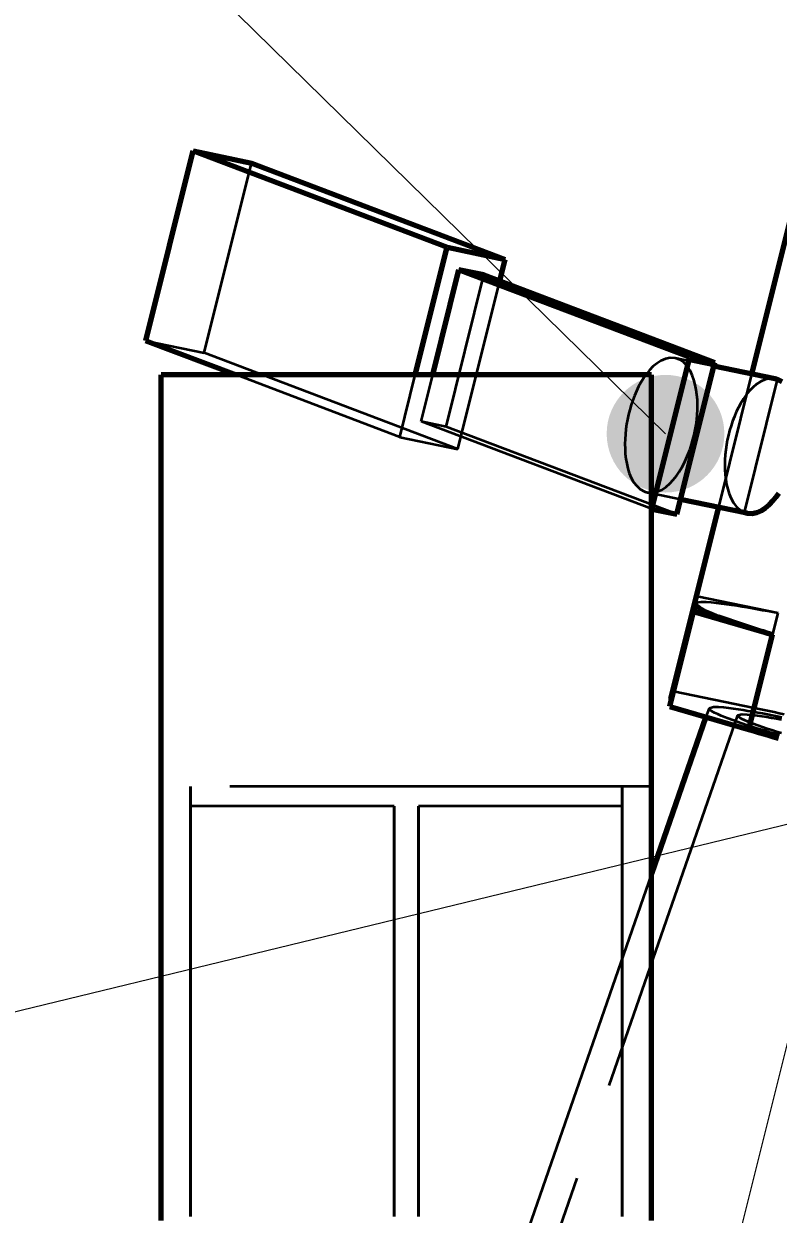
# Model space of a CAD drawing. Header units: millimetres. Extents: x 0 to 2208, y 0 to 420.
# Drawn here: x 66.48 to 74.18, y 165.2 to 177.35 of the extents above; entities that cross this region are included whole.
import ezdxf

# ---------------------------------------------------------------- set-up
doc = ezdxf.new("R2010")
doc.units = ezdxf.units.MM
doc.linetypes.add('IRAM-E-TRAZOS', pattern=[5, 4, -1])
doc.linetypes.add('IRAM-F-TRAZO-PUNTO', pattern=[20, 15, -2, 1, -2])
for name, color, linetype, lineweight in [('01-VISIBLE', 7, 'CONTINUOUS', 70), ('02-OCULTA', 4, 'IRAM-E-TRAZOS', 35), ('03-EJE', 1, 'IRAM-F-TRAZO-PUNTO', 18), ('04-COTA', 3, 'CONTINUOUS', 18), ('08-FINA', 5, 'CONTINUOUS', 18)]:
    doc.layers.add(name, color=color, linetype=linetype, lineweight=lineweight)
doc.styles.add('ISO3098', font='isocpeur.ttf')
doc.dimstyles.new('FLAMA-IRAM', dxfattribs={"dimtxt": 3.5, "dimasz": 3.5, "dimexe": 2, "dimexo": 1.5, "dimgap": 1, "dimtad": 1, "dimdec": 1, "dimtxsty": 'ISO3098', "dimblk": 'IRAM_FLECHA', "dimblk1": 'IRAM_FLECHA', "dimblk2": 'IRAM_FLECHA', "dimcen": 2.5, "dimclrd": 256, "dimclre": 256, "dimclrt": 256, "dimazin": 3, "dimtfac": 1, "dimtmove": 0, "dimatfit": 3, "dimlwd": 18, "dimlwe": 18})

# ---------------------------------------------------------------- blocks, each defined once
blk = doc.blocks.new('IRAM_FLECHA')
blk.add_solid([(0, 0), (-1, 0.125), (-1, -0.125)])

msp = doc.modelspace()

# ---------------------------------------------------------------- hatches: boundary and pattern name
at = {"layer": '08-FINA'}
h = msp.add_hatch(color=7, dxfattribs=at)
h.dxf.hatch_style = 1
edge = h.paths.add_edge_path()
edge.add_arc((73.027, 173.167), 0.6, 0, 360)

# ---------------------------------------------------------------- linework, layer by layer
at = {"layer": '01-VISIBLE'}
for p, q in [((67.728, 174.116), (68.21, 176.052)), ((70.799, 175.069), (68.21, 176.052)), ((68.21, 176.052), (68.804, 175.928)), ((71.393, 174.946), (68.804, 175.928)), ((73.908, 173.776), (74.434, 175.884)), ((70.475, 173.766), (70.799, 175.069)), ((70.799, 175.069), (71.393, 174.946)), ((71.339, 174.725), (71.393, 174.946)), ((70.653, 173.766), (70.921, 174.84)), ((73.275, 173.947), (70.921, 174.84)), ((71.175, 174.787), (70.921, 174.84)), ((73.529, 173.894), (71.175, 174.787)), ((68.649, 173.766), (67.728, 174.116)), ((72.889, 172.398), (73.275, 173.947)), ((73.275, 173.947), (73.529, 173.894)), ((73.143, 172.345), (73.529, 173.894)), ((74.144, 173.727), (73.52, 173.857)), ((72.884, 173.766), (67.884, 173.766)), ((73.859, 172.357), (73.181, 172.497)), ((72.889, 172.398), (72.884, 172.4)), ((72.889, 172.398), (73.143, 172.345)), ((73.082, 170.463), (73.569, 172.417)), ((73.329, 171.417), (73.312, 171.352)), ((73.071, 170.384), (73.312, 171.352)), ((73.312, 171.352), (74.119, 171.117)), ((73.878, 170.149), (74.119, 171.117)), ((73.439, 170.277), (72.884, 168.678)), ((73.071, 170.384), (73.878, 170.149))]:
    msp.add_line(p, q, dxfattribs=at)
for points in [[(67.884, 165.141), (67.884, 165.216), (67.884, 165.291), (67.884, 165.366), (67.884, 165.441), (67.884, 165.516), (67.884, 165.591), (67.884, 165.666), (67.884, 165.741), (67.884, 165.816), (67.884, 165.891), (67.884, 165.966), (67.884, 166.041), (67.884, 166.116), (67.884, 166.191), (67.884, 166.266), (67.884, 166.341), (67.884, 166.416), (67.884, 166.491), (67.884, 166.566), (67.884, 166.641), (67.884, 166.716), (67.884, 166.791), (67.884, 166.866), (67.884, 166.941), (67.884, 167.016), (67.884, 167.091), (67.884, 167.166), (67.884, 167.241), (67.884, 167.316), (67.884, 167.391), (67.884, 167.466), (67.884, 167.541), (67.884, 167.616), (67.884, 167.691), (67.884, 167.766), (67.884, 167.841), (67.884, 167.916), (67.884, 167.991), (67.884, 168.066), (67.884, 168.141), (67.884, 168.216), (67.884, 168.291), (67.884, 168.366), (67.884, 168.441), (67.884, 168.516), (67.884, 168.591), (67.884, 168.666), (67.884, 168.741), (67.884, 168.816), (67.884, 168.891), (67.884, 168.966), (67.884, 169.041), (67.884, 169.116), (67.884, 169.191), (67.884, 169.266), (67.884, 169.341), (67.884, 169.416), (67.884, 169.491), (67.884, 169.566), (67.884, 169.641), (67.884, 169.716), (67.884, 169.791), (67.884, 169.866), (67.884, 169.941), (67.884, 170.016), (67.884, 170.091), (67.884, 170.166), (67.884, 170.241), (67.884, 170.316), (67.884, 170.391), (67.884, 170.466), (67.884, 170.541), (67.884, 170.616), (67.884, 170.691), (67.884, 170.766), (67.884, 170.841), (67.884, 170.916), (67.884, 170.991), (67.884, 171.066), (67.884, 171.141), (67.884, 171.216), (67.884, 171.291), (67.884, 171.366), (67.884, 171.441), (67.884, 171.516), (67.884, 171.591), (67.884, 171.666), (67.884, 171.741), (67.884, 171.816), (67.884, 171.891), (67.884, 171.966), (67.884, 172.041), (67.884, 172.116), (67.884, 172.191), (67.884, 172.266), (67.884, 172.341), (67.884, 172.416), (67.884, 172.491), (67.884, 172.566), (67.884, 172.641), (67.884, 172.716), (67.884, 172.791), (67.884, 172.866), (67.884, 172.941), (67.884, 173.016), (67.884, 173.091), (67.884, 173.166), (67.884, 173.241), (67.884, 173.316), (67.884, 173.391), (67.884, 173.466), (67.884, 173.541), (67.884, 173.616), (67.884, 173.691), (67.884, 173.766)], [(72.884, 165.141), (72.884, 165.216), (72.884, 165.291), (72.884, 165.366), (72.884, 165.441), (72.884, 165.516), (72.884, 165.591), (72.884, 165.666), (72.884, 165.741), (72.884, 165.816), (72.884, 165.891), (72.884, 165.966), (72.884, 166.041), (72.884, 166.116), (72.884, 166.191), (72.884, 166.266), (72.884, 166.341), (72.884, 166.416), (72.884, 166.491), (72.884, 166.566), (72.884, 166.641), (72.884, 166.716), (72.884, 166.791), (72.884, 166.866), (72.884, 166.941), (72.884, 167.016), (72.884, 167.091), (72.884, 167.166), (72.884, 167.241), (72.884, 167.316), (72.884, 167.391), (72.884, 167.466), (72.884, 167.541), (72.884, 167.616), (72.884, 167.691), (72.884, 167.766), (72.884, 167.841), (72.884, 167.916), (72.884, 167.991), (72.884, 168.066), (72.884, 168.141), (72.884, 168.216), (72.884, 168.291), (72.884, 168.366), (72.884, 168.441), (72.884, 168.516), (72.884, 168.591), (72.884, 168.666), (72.884, 168.741), (72.884, 168.816), (72.884, 168.891), (72.884, 168.966), (72.884, 169.041), (72.884, 169.116), (72.884, 169.191), (72.884, 169.266), (72.884, 169.341), (72.884, 169.416), (72.884, 169.491), (72.884, 169.566), (72.884, 169.641), (72.884, 169.716), (72.884, 169.791), (72.884, 169.866), (72.884, 169.941), (72.884, 170.016), (72.884, 170.091), (72.884, 170.166), (72.884, 170.241), (72.884, 170.316), (72.884, 170.391), (72.884, 170.466), (72.884, 170.541), (72.884, 170.616), (72.884, 170.691), (72.884, 170.766), (72.884, 170.841), (72.884, 170.916), (72.884, 170.991), (72.884, 171.066), (72.884, 171.141), (72.884, 171.216), (72.884, 171.291), (72.884, 171.366), (72.884, 171.441), (72.884, 171.516), (72.884, 171.591), (72.884, 171.666), (72.884, 171.741), (72.884, 171.816), (72.884, 171.891), (72.884, 171.966), (72.884, 172.041), (72.884, 172.116), (72.884, 172.191), (72.884, 172.266), (72.884, 172.341), (72.884, 172.416), (72.884, 172.491), (72.884, 172.566), (72.884, 172.641), (72.884, 172.716), (72.884, 172.791), (72.884, 172.866), (72.884, 172.941), (72.884, 173.016), (72.884, 173.091), (72.884, 173.166), (72.884, 173.241), (72.884, 173.316), (72.884, 173.391), (72.884, 173.466), (72.884, 173.541), (72.884, 173.616), (72.884, 173.691), (72.884, 173.766)], [(74.17, 173.72), (74.166, 173.721), (74.162, 173.723), (74.157, 173.724), (74.153, 173.725), (74.148, 173.726), (74.144, 173.727)], [(74.215, 173.696), (74.17, 173.72)], [(73.859, 172.357), (73.909, 172.353), (73.959, 172.364), (74.005, 172.384), (74.047, 172.411), (74.086, 172.444), (74.121, 172.481), (74.152, 172.52), (74.181, 172.561)], [(73.833, 172.364), (73.837, 172.363), (73.841, 172.361), (73.846, 172.36), (73.85, 172.359), (73.855, 172.358), (73.859, 172.357)], [(73.329, 171.417), (73.371, 171.386), (73.418, 171.361), (73.467, 171.34), (73.516, 171.32), (73.565, 171.3), (73.615, 171.282), (73.665, 171.264), (73.715, 171.246), (73.765, 171.229), (73.816, 171.212), (73.866, 171.196), (73.916, 171.18), (73.967, 171.164), (74.018, 171.148), (74.068, 171.132), (74.119, 171.117)], [(73.082, 170.463), (73.082, 170.461), (73.082, 170.458), (73.083, 170.456), (73.084, 170.453), (73.086, 170.451), (73.087, 170.449)], [(73.878, 170.149), (73.928, 170.134), (73.978, 170.119), (74.028, 170.105), (74.078, 170.09), (74.128, 170.076), (74.178, 170.061)]]:
    msp.add_lwpolyline(points, dxfattribs=at)
at = {"layer": '02-OCULTA'}
for p, q in [((68.322, 173.992), (68.804, 175.928)), ((70.789, 173.238), (71.175, 174.787)), ((70.911, 173.01), (71.339, 174.725)), ((67.728, 174.116), (68.322, 173.992)), ((70.911, 173.01), (68.322, 173.992)), ((73.52, 173.857), (73.125, 173.939)), ((70.317, 173.133), (68.649, 173.766)), ((70.317, 173.133), (70.475, 173.766)), ((70.535, 173.291), (70.653, 173.766)), ((73.569, 172.417), (73.908, 173.776)), ((73.833, 172.364), (74.17, 173.72)), ((72.884, 172.4), (70.535, 173.291)), ((70.789, 173.238), (70.535, 173.291)), ((73.143, 172.345), (70.789, 173.238)), ((70.317, 173.133), (70.911, 173.01)), ((73.181, 172.497), (72.841, 172.568)), ((73.109, 170.538), (73.351, 171.506)), ((73.351, 171.506), (73.335, 171.441)), ((74.174, 171.335), (73.351, 171.506)), ((73.087, 170.449), (73.329, 171.417)), ((73.093, 170.473), (73.335, 171.441)), ((73.932, 170.367), (74.174, 171.335)), ((73.109, 170.538), (73.093, 170.473)), ((73.932, 170.367), (73.109, 170.538)), ((73.087, 170.449), (73.071, 170.384)), ((73.762, 170.294), (67.188, 151.37)), ((73.471, 170.367), (73.439, 170.277)), ((72.884, 169.566), (67.884, 169.566)), ((72.584, 169.566), (68.184, 169.566)), ((70.259, 169.366), (68.184, 169.366)), ((72.584, 169.366), (70.509, 169.366)), ((72.884, 168.678), (67.884, 154.284))]:
    msp.add_line(p, q, dxfattribs=at)
for points in [[(73.125, 173.939), (73.075, 173.942), (73.026, 173.932), (72.98, 173.912), (72.937, 173.884), (72.899, 173.851), (72.864, 173.815), (72.832, 173.776), (72.803, 173.734), (72.777, 173.691), (72.753, 173.647), (72.731, 173.601), (72.711, 173.555), (72.693, 173.508), (72.677, 173.46), (72.662, 173.412), (72.65, 173.363), (72.639, 173.313), (72.63, 173.264), (72.623, 173.214), (72.618, 173.163), (72.614, 173.113), (72.613, 173.062), (72.614, 173.012), (72.617, 172.962), (72.622, 172.911), (72.631, 172.862), (72.643, 172.812), (72.658, 172.764), (72.677, 172.718), (72.702, 172.674), (72.733, 172.634), (72.77, 172.6), (72.814, 172.576)], [(72.841, 172.568), (72.892, 172.565), (72.942, 172.576), (72.989, 172.596), (73.032, 172.625), (73.07, 172.659), (73.106, 172.696), (73.138, 172.736), (73.167, 172.778), (73.193, 172.822), (73.217, 172.867), (73.239, 172.914), (73.259, 172.961), (73.277, 173.009), (73.293, 173.058), (73.307, 173.107), (73.32, 173.157), (73.33, 173.208), (73.339, 173.258), (73.345, 173.309), (73.35, 173.36), (73.353, 173.412), (73.353, 173.463), (73.352, 173.514), (73.348, 173.565), (73.341, 173.616), (73.331, 173.667), (73.317, 173.716), (73.3, 173.764), (73.278, 173.811), (73.25, 173.854), (73.215, 173.892), (73.174, 173.921), (73.125, 173.939)], [(67.884, 173.766), (67.884, 173.691), (67.884, 173.616), (67.884, 173.541), (67.884, 173.466), (67.884, 173.391), (67.884, 173.316), (67.884, 173.241), (67.884, 173.166), (67.884, 173.091), (67.884, 173.016), (67.884, 172.941), (67.884, 172.866), (67.884, 172.791), (67.884, 172.716), (67.884, 172.641), (67.884, 172.566), (67.884, 172.491), (67.884, 172.416), (67.884, 172.341), (67.884, 172.266), (67.884, 172.191), (67.884, 172.116), (67.884, 172.041), (67.884, 171.966), (67.884, 171.891), (67.884, 171.816), (67.884, 171.741), (67.884, 171.666), (67.884, 171.591), (67.884, 171.516), (67.884, 171.441), (67.884, 171.366), (67.884, 171.291), (67.884, 171.216), (67.884, 171.141), (67.884, 171.066), (67.884, 170.991), (67.884, 170.916), (67.884, 170.841), (67.884, 170.766), (67.884, 170.691), (67.884, 170.616), (67.884, 170.541), (67.884, 170.466), (67.884, 170.391), (67.884, 170.316), (67.884, 170.241), (67.884, 170.166), (67.884, 170.091), (67.884, 170.016), (67.884, 169.941), (67.884, 169.866), (67.884, 169.791), (67.884, 169.716), (67.884, 169.641), (67.884, 169.566), (67.884, 169.491), (67.884, 169.416), (67.884, 169.341), (67.884, 169.266), (67.884, 169.191), (67.884, 169.116), (67.884, 169.041), (67.884, 168.966), (67.884, 168.891), (67.884, 168.816), (67.884, 168.741), (67.884, 168.666), (67.884, 168.591), (67.884, 168.516), (67.884, 168.441), (67.884, 168.366), (67.884, 168.291), (67.884, 168.216), (67.884, 168.141), (67.884, 168.066), (67.884, 167.991), (67.884, 167.916), (67.884, 167.841), (67.884, 167.766), (67.884, 167.691), (67.884, 167.616), (67.884, 167.541), (67.884, 167.466), (67.884, 167.391), (67.884, 167.316), (67.884, 167.241), (67.884, 167.166), (67.884, 167.091), (67.884, 167.016), (67.884, 166.941), (67.884, 166.866), (67.884, 166.791), (67.884, 166.716), (67.884, 166.641), (67.884, 166.566), (67.884, 166.491), (67.884, 166.416), (67.884, 166.341), (67.884, 166.266), (67.884, 166.191), (67.884, 166.116), (67.884, 166.041), (67.884, 165.966), (67.884, 165.891), (67.884, 165.816), (67.884, 165.741), (67.884, 165.666), (67.884, 165.591), (67.884, 165.516), (67.884, 165.441), (67.884, 165.366), (67.884, 165.291), (67.884, 165.216), (67.884, 165.141)], [(72.884, 173.766), (72.884, 173.691), (72.884, 173.616), (72.884, 173.541), (72.884, 173.466), (72.884, 173.391), (72.884, 173.316), (72.884, 173.241), (72.884, 173.166), (72.884, 173.091), (72.884, 173.016), (72.884, 172.941), (72.884, 172.866), (72.884, 172.791), (72.884, 172.716), (72.884, 172.641), (72.884, 172.566), (72.884, 172.491), (72.884, 172.416), (72.884, 172.341), (72.884, 172.266), (72.884, 172.191), (72.884, 172.116), (72.884, 172.041), (72.884, 171.966), (72.884, 171.891), (72.884, 171.816), (72.884, 171.741), (72.884, 171.666), (72.884, 171.591), (72.884, 171.516), (72.884, 171.441), (72.884, 171.366), (72.884, 171.291), (72.884, 171.216), (72.884, 171.141), (72.884, 171.066), (72.884, 170.991), (72.884, 170.916), (72.884, 170.841), (72.884, 170.766), (72.884, 170.691), (72.884, 170.616), (72.884, 170.541), (72.884, 170.466), (72.884, 170.391), (72.884, 170.316), (72.884, 170.241), (72.884, 170.166), (72.884, 170.091), (72.884, 170.016), (72.884, 169.941), (72.884, 169.866), (72.884, 169.791), (72.884, 169.716), (72.884, 169.641), (72.884, 169.566), (72.884, 169.491), (72.884, 169.416), (72.884, 169.341), (72.884, 169.266), (72.884, 169.191), (72.884, 169.116), (72.884, 169.041), (72.884, 168.966), (72.884, 168.891), (72.884, 168.816), (72.884, 168.741), (72.884, 168.666), (72.884, 168.591), (72.884, 168.516), (72.884, 168.441), (72.884, 168.366), (72.884, 168.291), (72.884, 168.216), (72.884, 168.141), (72.884, 168.066), (72.884, 167.991), (72.884, 167.916), (72.884, 167.841), (72.884, 167.766), (72.884, 167.691), (72.884, 167.616), (72.884, 167.541), (72.884, 167.466), (72.884, 167.391), (72.884, 167.316), (72.884, 167.241), (72.884, 167.166), (72.884, 167.091), (72.884, 167.016), (72.884, 166.941), (72.884, 166.866), (72.884, 166.791), (72.884, 166.716), (72.884, 166.641), (72.884, 166.566), (72.884, 166.491), (72.884, 166.416), (72.884, 166.341), (72.884, 166.266), (72.884, 166.191), (72.884, 166.116), (72.884, 166.041), (72.884, 165.966), (72.884, 165.891), (72.884, 165.816), (72.884, 165.741), (72.884, 165.666), (72.884, 165.591), (72.884, 165.516), (72.884, 165.441), (72.884, 165.366), (72.884, 165.291), (72.884, 165.216), (72.884, 165.141)], [(74.144, 173.727), (74.094, 173.73), (74.044, 173.72), (73.998, 173.7), (73.956, 173.673), (73.917, 173.64), (73.882, 173.603), (73.851, 173.564), (73.822, 173.523), (73.795, 173.48), (73.771, 173.435), (73.749, 173.39), (73.729, 173.344), (73.711, 173.296), (73.695, 173.249), (73.681, 173.2), (73.668, 173.151), (73.657, 173.102), (73.648, 173.052), (73.641, 173.002), (73.636, 172.952), (73.633, 172.902), (73.631, 172.851), (73.632, 172.801), (73.635, 172.75), (73.641, 172.7), (73.649, 172.65), (73.661, 172.601), (73.676, 172.553), (73.696, 172.506), (73.72, 172.462), (73.751, 172.422), (73.788, 172.388), (73.833, 172.364)], [(72.814, 172.576), (72.819, 172.574), (72.823, 172.573), (72.827, 172.571), (72.832, 172.57), (72.836, 172.569), (72.841, 172.568)], [(74.174, 171.335), (74.122, 171.345), (74.069, 171.355), (74.017, 171.365), (73.965, 171.375), (73.913, 171.384), (73.861, 171.393), (73.808, 171.402), (73.756, 171.41), (73.703, 171.419), (73.651, 171.426), (73.598, 171.433), (73.546, 171.439), (73.493, 171.445), (73.44, 171.448), (73.387, 171.449), (73.335, 171.441)], [(73.093, 170.473), (73.091, 170.472), (73.089, 170.471), (73.087, 170.469), (73.085, 170.467), (73.083, 170.465), (73.082, 170.463)], [(73.471, 170.367), (73.517, 170.38), (73.568, 170.38), (73.618, 170.376), (73.668, 170.371), (73.718, 170.364), (73.768, 170.357), (73.818, 170.35), (73.867, 170.341), (73.917, 170.333), (73.967, 170.324), (74.016, 170.315), (74.066, 170.306), (74.115, 170.296), (74.165, 170.286), (74.214, 170.276)], [(73.665, 170.261), (73.63, 170.275), (73.595, 170.289), (73.56, 170.304), (73.526, 170.32), (73.493, 170.339), (73.471, 170.367)], [(73.762, 170.294), (73.809, 170.305), (73.859, 170.303), (73.91, 170.299), (73.96, 170.293), (74.009, 170.285), (74.059, 170.278), (74.109, 170.269), (74.159, 170.261), (74.208, 170.252)], [(73.92, 170.208), (73.891, 170.219), (73.863, 170.231), (73.834, 170.243), (73.807, 170.256), (73.78, 170.272), (73.762, 170.294)], [(74.238, 170.303), (74.187, 170.314), (74.136, 170.325), (74.085, 170.336), (74.034, 170.346), (73.983, 170.357), (73.932, 170.367)], [(74.188, 170.091), (74.14, 170.105), (74.092, 170.119), (74.045, 170.134), (73.997, 170.149), (73.949, 170.164), (73.901, 170.179), (73.854, 170.195), (73.806, 170.211), (73.759, 170.227), (73.712, 170.244), (73.665, 170.261)], [(74.209, 170.111), (74.16, 170.126), (74.112, 170.142), (74.063, 170.157), (74.015, 170.174), (73.967, 170.191), (73.92, 170.208)], [(67.884, 165.192), (67.884, 165.246), (67.884, 165.3), (67.884, 165.354), (67.884, 165.408), (67.884, 165.462), (67.884, 165.516), (67.884, 165.57), (67.884, 165.624), (67.884, 165.678), (67.884, 165.732), (67.884, 165.786), (67.884, 165.84), (67.884, 165.894), (67.884, 165.948), (67.884, 166.002), (67.884, 166.056), (67.884, 166.11), (67.884, 166.164), (67.884, 166.218), (67.884, 166.272), (67.884, 166.326), (67.884, 166.38), (67.884, 166.434), (67.884, 166.488), (67.884, 166.542), (67.884, 166.596), (67.884, 166.65), (67.884, 166.704), (67.884, 166.758), (67.884, 166.812), (67.884, 166.866), (67.884, 166.92), (67.884, 166.974), (67.884, 167.028), (67.884, 167.082), (67.884, 167.136), (67.884, 167.19), (67.884, 167.244), (67.884, 167.298), (67.884, 167.352), (67.884, 167.406), (67.884, 167.46), (67.884, 167.514), (67.884, 167.568), (67.884, 167.622), (67.884, 167.676), (67.884, 167.73), (67.884, 167.784), (67.884, 167.838), (67.884, 167.892), (67.884, 167.946), (67.884, 168), (67.884, 168.054), (67.884, 168.108), (67.884, 168.162), (67.884, 168.216), (67.884, 168.27), (67.884, 168.324), (67.884, 168.378), (67.884, 168.432), (67.884, 168.486), (67.884, 168.54), (67.884, 168.594), (67.884, 168.648), (67.884, 168.702), (67.884, 168.756), (67.884, 168.81), (67.884, 168.864), (67.884, 168.918), (67.884, 168.972), (67.884, 169.026), (67.884, 169.08), (67.884, 169.134), (67.884, 169.188), (67.884, 169.242), (67.884, 169.296), (67.884, 169.35), (67.884, 169.404), (67.884, 169.458), (67.884, 169.512), (67.884, 169.566)], [(67.884, 169.566), (67.884, 169.512), (67.884, 169.458), (67.884, 169.404), (67.884, 169.35), (67.884, 169.296), (67.884, 169.242), (67.884, 169.188), (67.884, 169.134), (67.884, 169.08), (67.884, 169.026), (67.884, 168.972), (67.884, 168.918), (67.884, 168.864), (67.884, 168.81), (67.884, 168.756), (67.884, 168.702), (67.884, 168.648), (67.884, 168.594), (67.884, 168.54), (67.884, 168.486), (67.884, 168.432), (67.884, 168.378), (67.884, 168.324), (67.884, 168.27), (67.884, 168.216), (67.884, 168.162), (67.884, 168.108), (67.884, 168.054), (67.884, 168), (67.884, 167.946), (67.884, 167.892), (67.884, 167.838), (67.884, 167.784), (67.884, 167.73), (67.884, 167.676), (67.884, 167.622), (67.884, 167.568), (67.884, 167.514), (67.884, 167.46), (67.884, 167.406), (67.884, 167.352), (67.884, 167.298), (67.884, 167.244), (67.884, 167.19), (67.884, 167.136), (67.884, 167.082), (67.884, 167.028), (67.884, 166.974), (67.884, 166.92), (67.884, 166.866), (67.884, 166.812), (67.884, 166.758), (67.884, 166.704), (67.884, 166.65), (67.884, 166.596), (67.884, 166.542), (67.884, 166.488), (67.884, 166.434), (67.884, 166.38), (67.884, 166.326), (67.884, 166.272), (67.884, 166.218), (67.884, 166.164), (67.884, 166.11), (67.884, 166.056), (67.884, 166.002), (67.884, 165.948), (67.884, 165.894), (67.884, 165.84), (67.884, 165.786), (67.884, 165.732), (67.884, 165.678), (67.884, 165.624), (67.884, 165.57), (67.884, 165.516), (67.884, 165.462), (67.884, 165.408), (67.884, 165.354), (67.884, 165.3), (67.884, 165.246), (67.884, 165.192)], [(68.184, 165.192), (68.184, 165.246), (68.184, 165.3), (68.184, 165.354), (68.184, 165.408), (68.184, 165.462), (68.184, 165.516), (68.184, 165.57), (68.184, 165.624), (68.184, 165.678), (68.184, 165.732), (68.184, 165.786), (68.184, 165.84), (68.184, 165.894), (68.184, 165.948), (68.184, 166.002), (68.184, 166.056), (68.184, 166.11), (68.184, 166.164), (68.184, 166.218), (68.184, 166.272), (68.184, 166.326), (68.184, 166.38), (68.184, 166.434), (68.184, 166.488), (68.184, 166.542), (68.184, 166.596), (68.184, 166.65), (68.184, 166.704), (68.184, 166.758), (68.184, 166.812), (68.184, 166.866), (68.184, 166.92), (68.184, 166.974), (68.184, 167.028), (68.184, 167.082), (68.184, 167.136), (68.184, 167.19), (68.184, 167.244), (68.184, 167.298), (68.184, 167.352), (68.184, 167.406), (68.184, 167.46), (68.184, 167.514), (68.184, 167.568), (68.184, 167.622), (68.184, 167.676), (68.184, 167.73), (68.184, 167.784), (68.184, 167.838), (68.184, 167.892), (68.184, 167.946), (68.184, 168), (68.184, 168.054), (68.184, 168.108), (68.184, 168.162), (68.184, 168.216), (68.184, 168.27), (68.184, 168.324), (68.184, 168.378), (68.184, 168.432), (68.184, 168.486), (68.184, 168.54), (68.184, 168.594), (68.184, 168.648), (68.184, 168.702), (68.184, 168.756), (68.184, 168.81), (68.184, 168.864), (68.184, 168.918), (68.184, 168.972), (68.184, 169.026), (68.184, 169.08), (68.184, 169.134), (68.184, 169.188), (68.184, 169.242), (68.184, 169.296), (68.184, 169.35), (68.184, 169.404), (68.184, 169.458), (68.184, 169.512), (68.184, 169.566)], [(68.184, 169.566), (68.184, 169.512), (68.184, 169.458), (68.184, 169.404), (68.184, 169.35), (68.184, 169.296), (68.184, 169.242), (68.184, 169.188), (68.184, 169.134), (68.184, 169.08), (68.184, 169.026), (68.184, 168.972), (68.184, 168.918), (68.184, 168.864), (68.184, 168.81), (68.184, 168.756), (68.184, 168.702), (68.184, 168.648), (68.184, 168.594), (68.184, 168.54), (68.184, 168.486), (68.184, 168.432), (68.184, 168.378), (68.184, 168.324), (68.184, 168.27), (68.184, 168.216), (68.184, 168.162), (68.184, 168.108), (68.184, 168.054), (68.184, 168), (68.184, 167.946), (68.184, 167.892), (68.184, 167.838), (68.184, 167.784), (68.184, 167.73), (68.184, 167.676), (68.184, 167.622), (68.184, 167.568), (68.184, 167.514), (68.184, 167.46), (68.184, 167.406), (68.184, 167.352), (68.184, 167.298), (68.184, 167.244), (68.184, 167.19), (68.184, 167.136), (68.184, 167.082), (68.184, 167.028), (68.184, 166.974), (68.184, 166.92), (68.184, 166.866), (68.184, 166.812), (68.184, 166.758), (68.184, 166.704), (68.184, 166.65), (68.184, 166.596), (68.184, 166.542), (68.184, 166.488), (68.184, 166.434), (68.184, 166.38), (68.184, 166.326), (68.184, 166.272), (68.184, 166.218), (68.184, 166.164), (68.184, 166.11), (68.184, 166.056), (68.184, 166.002), (68.184, 165.948), (68.184, 165.894), (68.184, 165.84), (68.184, 165.786), (68.184, 165.732), (68.184, 165.678), (68.184, 165.624), (68.184, 165.57), (68.184, 165.516), (68.184, 165.462), (68.184, 165.408), (68.184, 165.354), (68.184, 165.3), (68.184, 165.246), (68.184, 165.192)], [(72.584, 165.192), (72.584, 165.246), (72.584, 165.3), (72.584, 165.354), (72.584, 165.408), (72.584, 165.462), (72.584, 165.516), (72.584, 165.57), (72.584, 165.624), (72.584, 165.678), (72.584, 165.732), (72.584, 165.786), (72.584, 165.84), (72.584, 165.894), (72.584, 165.948), (72.584, 166.002), (72.584, 166.056), (72.584, 166.11), (72.584, 166.164), (72.584, 166.218), (72.584, 166.272), (72.584, 166.326), (72.584, 166.38), (72.584, 166.434), (72.584, 166.488), (72.584, 166.542), (72.584, 166.596), (72.584, 166.65), (72.584, 166.704), (72.584, 166.758), (72.584, 166.812), (72.584, 166.866), (72.584, 166.92), (72.584, 166.974), (72.584, 167.028), (72.584, 167.082), (72.584, 167.136), (72.584, 167.19), (72.584, 167.244), (72.584, 167.298), (72.584, 167.352), (72.584, 167.406), (72.584, 167.46), (72.584, 167.514), (72.584, 167.568), (72.584, 167.622), (72.584, 167.676), (72.584, 167.73), (72.584, 167.784), (72.584, 167.838), (72.584, 167.892), (72.584, 167.946), (72.584, 168), (72.584, 168.054), (72.584, 168.108), (72.584, 168.162), (72.584, 168.216), (72.584, 168.27), (72.584, 168.324), (72.584, 168.378), (72.584, 168.432), (72.584, 168.486), (72.584, 168.54), (72.584, 168.594), (72.584, 168.648), (72.584, 168.702), (72.584, 168.756), (72.584, 168.81), (72.584, 168.864), (72.584, 168.918), (72.584, 168.972), (72.584, 169.026), (72.584, 169.08), (72.584, 169.134), (72.584, 169.188), (72.584, 169.242), (72.584, 169.296), (72.584, 169.35), (72.584, 169.404), (72.584, 169.458), (72.584, 169.512), (72.584, 169.566)], [(72.584, 169.566), (72.584, 169.512), (72.584, 169.458), (72.584, 169.404), (72.584, 169.35), (72.584, 169.296), (72.584, 169.242), (72.584, 169.188), (72.584, 169.134), (72.584, 169.08), (72.584, 169.026), (72.584, 168.972), (72.584, 168.918), (72.584, 168.864), (72.584, 168.81), (72.584, 168.756), (72.584, 168.702), (72.584, 168.648), (72.584, 168.594), (72.584, 168.54), (72.584, 168.486), (72.584, 168.432), (72.584, 168.378), (72.584, 168.324), (72.584, 168.27), (72.584, 168.216), (72.584, 168.162), (72.584, 168.108), (72.584, 168.054), (72.584, 168), (72.584, 167.946), (72.584, 167.892), (72.584, 167.838), (72.584, 167.784), (72.584, 167.73), (72.584, 167.676), (72.584, 167.622), (72.584, 167.568), (72.584, 167.514), (72.584, 167.46), (72.584, 167.406), (72.584, 167.352), (72.584, 167.298), (72.584, 167.244), (72.584, 167.19), (72.584, 167.136), (72.584, 167.082), (72.584, 167.028), (72.584, 166.974), (72.584, 166.92), (72.584, 166.866), (72.584, 166.812), (72.584, 166.758), (72.584, 166.704), (72.584, 166.65), (72.584, 166.596), (72.584, 166.542), (72.584, 166.488), (72.584, 166.434), (72.584, 166.38), (72.584, 166.326), (72.584, 166.272), (72.584, 166.218), (72.584, 166.164), (72.584, 166.11), (72.584, 166.056), (72.584, 166.002), (72.584, 165.948), (72.584, 165.894), (72.584, 165.84), (72.584, 165.786), (72.584, 165.732), (72.584, 165.678), (72.584, 165.624), (72.584, 165.57), (72.584, 165.516), (72.584, 165.462), (72.584, 165.408), (72.584, 165.354), (72.584, 165.3), (72.584, 165.246), (72.584, 165.192)], [(72.884, 165.192), (72.884, 165.246), (72.884, 165.3), (72.884, 165.354), (72.884, 165.408), (72.884, 165.462), (72.884, 165.516), (72.884, 165.57), (72.884, 165.624), (72.884, 165.678), (72.884, 165.732), (72.884, 165.786), (72.884, 165.84), (72.884, 165.894), (72.884, 165.948), (72.884, 166.002), (72.884, 166.056), (72.884, 166.11), (72.884, 166.164), (72.884, 166.218), (72.884, 166.272), (72.884, 166.326), (72.884, 166.38), (72.884, 166.434), (72.884, 166.488), (72.884, 166.542), (72.884, 166.596), (72.884, 166.65), (72.884, 166.704), (72.884, 166.758), (72.884, 166.812), (72.884, 166.866), (72.884, 166.92), (72.884, 166.974), (72.884, 167.028), (72.884, 167.082), (72.884, 167.136), (72.884, 167.19), (72.884, 167.244), (72.884, 167.298), (72.884, 167.352), (72.884, 167.406), (72.884, 167.46), (72.884, 167.514), (72.884, 167.568), (72.884, 167.622), (72.884, 167.676), (72.884, 167.73), (72.884, 167.784), (72.884, 167.838), (72.884, 167.892), (72.884, 167.946), (72.884, 168), (72.884, 168.054), (72.884, 168.108), (72.884, 168.162), (72.884, 168.216), (72.884, 168.27), (72.884, 168.324), (72.884, 168.378), (72.884, 168.432), (72.884, 168.486), (72.884, 168.54), (72.884, 168.594), (72.884, 168.648), (72.884, 168.702), (72.884, 168.756), (72.884, 168.81), (72.884, 168.864), (72.884, 168.918), (72.884, 168.972), (72.884, 169.026), (72.884, 169.08), (72.884, 169.134), (72.884, 169.188), (72.884, 169.242), (72.884, 169.296), (72.884, 169.35), (72.884, 169.404), (72.884, 169.458), (72.884, 169.512), (72.884, 169.566)], [(72.884, 169.566), (72.884, 169.512), (72.884, 169.458), (72.884, 169.404), (72.884, 169.35), (72.884, 169.296), (72.884, 169.242), (72.884, 169.188), (72.884, 169.134), (72.884, 169.08), (72.884, 169.026), (72.884, 168.972), (72.884, 168.918), (72.884, 168.864), (72.884, 168.81), (72.884, 168.756), (72.884, 168.702), (72.884, 168.648), (72.884, 168.594), (72.884, 168.54), (72.884, 168.486), (72.884, 168.432), (72.884, 168.378), (72.884, 168.324), (72.884, 168.27), (72.884, 168.216), (72.884, 168.162), (72.884, 168.108), (72.884, 168.054), (72.884, 168), (72.884, 167.946), (72.884, 167.892), (72.884, 167.838), (72.884, 167.784), (72.884, 167.73), (72.884, 167.676), (72.884, 167.622), (72.884, 167.568), (72.884, 167.514), (72.884, 167.46), (72.884, 167.406), (72.884, 167.352), (72.884, 167.298), (72.884, 167.244), (72.884, 167.19), (72.884, 167.136), (72.884, 167.082), (72.884, 167.028), (72.884, 166.974), (72.884, 166.92), (72.884, 166.866), (72.884, 166.812), (72.884, 166.758), (72.884, 166.704), (72.884, 166.65), (72.884, 166.596), (72.884, 166.542), (72.884, 166.488), (72.884, 166.434), (72.884, 166.38), (72.884, 166.326), (72.884, 166.272), (72.884, 166.218), (72.884, 166.164), (72.884, 166.11), (72.884, 166.056), (72.884, 166.002), (72.884, 165.948), (72.884, 165.894), (72.884, 165.84), (72.884, 165.786), (72.884, 165.732), (72.884, 165.678), (72.884, 165.624), (72.884, 165.57), (72.884, 165.516), (72.884, 165.462), (72.884, 165.408), (72.884, 165.354), (72.884, 165.3), (72.884, 165.246), (72.884, 165.192)], [(68.184, 165.179), (68.184, 165.232), (68.184, 165.285), (68.184, 165.338), (68.184, 165.391), (68.184, 165.444), (68.184, 165.497), (68.184, 165.55), (68.184, 165.603), (68.184, 165.656), (68.184, 165.709), (68.184, 165.762), (68.184, 165.815), (68.184, 165.868), (68.184, 165.921), (68.184, 165.974), (68.184, 166.027), (68.184, 166.08), (68.184, 166.133), (68.184, 166.186), (68.184, 166.239), (68.184, 166.292), (68.184, 166.345), (68.184, 166.398), (68.184, 166.451), (68.184, 166.504), (68.184, 166.557), (68.184, 166.61), (68.184, 166.663), (68.184, 166.716), (68.184, 166.769), (68.184, 166.822), (68.184, 166.875), (68.184, 166.928), (68.184, 166.981), (68.184, 167.034), (68.184, 167.087), (68.184, 167.14), (68.184, 167.193), (68.184, 167.246), (68.184, 167.299), (68.184, 167.352), (68.184, 167.405), (68.184, 167.458), (68.184, 167.511), (68.184, 167.564), (68.184, 167.617), (68.184, 167.67), (68.184, 167.723), (68.184, 167.776), (68.184, 167.829), (68.184, 167.882), (68.184, 167.935), (68.184, 167.988), (68.184, 168.041), (68.184, 168.094), (68.184, 168.147), (68.184, 168.2), (68.184, 168.253), (68.184, 168.306), (68.184, 168.359), (68.184, 168.412), (68.184, 168.465), (68.184, 168.518), (68.184, 168.571), (68.184, 168.624), (68.184, 168.677), (68.184, 168.73), (68.184, 168.783), (68.184, 168.836), (68.184, 168.889), (68.184, 168.942), (68.184, 168.995), (68.184, 169.048), (68.184, 169.101), (68.184, 169.154), (68.184, 169.207), (68.184, 169.26), (68.184, 169.313), (68.184, 169.366)], [(68.184, 169.366), (68.184, 169.313), (68.184, 169.26), (68.184, 169.207), (68.184, 169.154), (68.184, 169.101), (68.184, 169.048), (68.184, 168.995), (68.184, 168.942), (68.184, 168.889), (68.184, 168.836), (68.184, 168.783), (68.184, 168.73), (68.184, 168.677), (68.184, 168.624), (68.184, 168.571), (68.184, 168.518), (68.184, 168.465), (68.184, 168.412), (68.184, 168.359), (68.184, 168.306), (68.184, 168.253), (68.184, 168.2), (68.184, 168.147), (68.184, 168.094), (68.184, 168.041), (68.184, 167.988), (68.184, 167.935), (68.184, 167.882), (68.184, 167.829), (68.184, 167.776), (68.184, 167.723), (68.184, 167.67), (68.184, 167.617), (68.184, 167.564), (68.184, 167.511), (68.184, 167.458), (68.184, 167.405), (68.184, 167.352), (68.184, 167.299), (68.184, 167.246), (68.184, 167.193), (68.184, 167.14), (68.184, 167.087), (68.184, 167.034), (68.184, 166.981), (68.184, 166.928), (68.184, 166.875), (68.184, 166.822), (68.184, 166.769), (68.184, 166.716), (68.184, 166.663), (68.184, 166.61), (68.184, 166.557), (68.184, 166.504), (68.184, 166.451), (68.184, 166.398), (68.184, 166.345), (68.184, 166.292), (68.184, 166.239), (68.184, 166.186), (68.184, 166.133), (68.184, 166.08), (68.184, 166.027), (68.184, 165.974), (68.184, 165.921), (68.184, 165.868), (68.184, 165.815), (68.184, 165.762), (68.184, 165.709), (68.184, 165.656), (68.184, 165.603), (68.184, 165.55), (68.184, 165.497), (68.184, 165.444), (68.184, 165.391), (68.184, 165.338), (68.184, 165.285), (68.184, 165.232), (68.184, 165.179)], [(70.259, 165.179), (70.259, 165.232), (70.259, 165.285), (70.259, 165.338), (70.259, 165.391), (70.259, 165.444), (70.259, 165.497), (70.259, 165.55), (70.259, 165.603), (70.259, 165.656), (70.259, 165.709), (70.259, 165.762), (70.259, 165.815), (70.259, 165.868), (70.259, 165.921), (70.259, 165.974), (70.259, 166.027), (70.259, 166.08), (70.259, 166.133), (70.259, 166.186), (70.259, 166.239), (70.259, 166.292), (70.259, 166.345), (70.259, 166.398), (70.259, 166.451), (70.259, 166.504), (70.259, 166.557), (70.259, 166.61), (70.259, 166.663), (70.259, 166.716), (70.259, 166.769), (70.259, 166.822), (70.259, 166.875), (70.259, 166.928), (70.259, 166.981), (70.259, 167.034), (70.259, 167.087), (70.259, 167.14), (70.259, 167.193), (70.259, 167.246), (70.259, 167.299), (70.259, 167.352), (70.259, 167.405), (70.259, 167.458), (70.259, 167.511), (70.259, 167.564), (70.259, 167.617), (70.259, 167.67), (70.259, 167.723), (70.259, 167.776), (70.259, 167.829), (70.259, 167.882), (70.259, 167.935), (70.259, 167.988), (70.259, 168.041), (70.259, 168.094), (70.259, 168.147), (70.259, 168.2), (70.259, 168.253), (70.259, 168.306), (70.259, 168.359), (70.259, 168.412), (70.259, 168.465), (70.259, 168.518), (70.259, 168.571), (70.259, 168.624), (70.259, 168.677), (70.259, 168.73), (70.259, 168.783), (70.259, 168.836), (70.259, 168.889), (70.259, 168.942), (70.259, 168.995), (70.259, 169.048), (70.259, 169.101), (70.259, 169.154), (70.259, 169.207), (70.259, 169.26), (70.259, 169.313), (70.259, 169.366)], [(70.259, 169.366), (70.259, 169.313), (70.259, 169.26), (70.259, 169.207), (70.259, 169.154), (70.259, 169.101), (70.259, 169.048), (70.259, 168.995), (70.259, 168.942), (70.259, 168.889), (70.259, 168.836), (70.259, 168.783), (70.259, 168.73), (70.259, 168.677), (70.259, 168.624), (70.259, 168.571), (70.259, 168.518), (70.259, 168.465), (70.259, 168.412), (70.259, 168.359), (70.259, 168.306), (70.259, 168.253), (70.259, 168.2), (70.259, 168.147), (70.259, 168.094), (70.259, 168.041), (70.259, 167.988), (70.259, 167.935), (70.259, 167.882), (70.259, 167.829), (70.259, 167.776), (70.259, 167.723), (70.259, 167.67), (70.259, 167.617), (70.259, 167.564), (70.259, 167.511), (70.259, 167.458), (70.259, 167.405), (70.259, 167.352), (70.259, 167.299), (70.259, 167.246), (70.259, 167.193), (70.259, 167.14), (70.259, 167.087), (70.259, 167.034), (70.259, 166.981), (70.259, 166.928), (70.259, 166.875), (70.259, 166.822), (70.259, 166.769), (70.259, 166.716), (70.259, 166.663), (70.259, 166.61), (70.259, 166.557), (70.259, 166.504), (70.259, 166.451), (70.259, 166.398), (70.259, 166.345), (70.259, 166.292), (70.259, 166.239), (70.259, 166.186), (70.259, 166.133), (70.259, 166.08), (70.259, 166.027), (70.259, 165.974), (70.259, 165.921), (70.259, 165.868), (70.259, 165.815), (70.259, 165.762), (70.259, 165.709), (70.259, 165.656), (70.259, 165.603), (70.259, 165.55), (70.259, 165.497), (70.259, 165.444), (70.259, 165.391), (70.259, 165.338), (70.259, 165.285), (70.259, 165.232), (70.259, 165.179)], [(70.509, 165.179), (70.509, 165.232), (70.509, 165.285), (70.509, 165.338), (70.509, 165.391), (70.509, 165.444), (70.509, 165.497), (70.509, 165.55), (70.509, 165.603), (70.509, 165.656), (70.509, 165.709), (70.509, 165.762), (70.509, 165.815), (70.509, 165.868), (70.509, 165.921), (70.509, 165.974), (70.509, 166.027), (70.509, 166.08), (70.509, 166.133), (70.509, 166.186), (70.509, 166.239), (70.509, 166.292), (70.509, 166.345), (70.509, 166.398), (70.509, 166.451), (70.509, 166.504), (70.509, 166.557), (70.509, 166.61), (70.509, 166.663), (70.509, 166.716), (70.509, 166.769), (70.509, 166.822), (70.509, 166.875), (70.509, 166.928), (70.509, 166.981), (70.509, 167.034), (70.509, 167.087), (70.509, 167.14), (70.509, 167.193), (70.509, 167.246), (70.509, 167.299), (70.509, 167.352), (70.509, 167.405), (70.509, 167.458), (70.509, 167.511), (70.509, 167.564), (70.509, 167.617), (70.509, 167.67), (70.509, 167.723), (70.509, 167.776), (70.509, 167.829), (70.509, 167.882), (70.509, 167.935), (70.509, 167.988), (70.509, 168.041), (70.509, 168.094), (70.509, 168.147), (70.509, 168.2), (70.509, 168.253), (70.509, 168.306), (70.509, 168.359), (70.509, 168.412), (70.509, 168.465), (70.509, 168.518), (70.509, 168.571), (70.509, 168.624), (70.509, 168.677), (70.509, 168.73), (70.509, 168.783), (70.509, 168.836), (70.509, 168.889), (70.509, 168.942), (70.509, 168.995), (70.509, 169.048), (70.509, 169.101), (70.509, 169.154), (70.509, 169.207), (70.509, 169.26), (70.509, 169.313), (70.509, 169.366)], [(70.509, 169.366), (70.509, 169.313), (70.509, 169.26), (70.509, 169.207), (70.509, 169.154), (70.509, 169.101), (70.509, 169.048), (70.509, 168.995), (70.509, 168.942), (70.509, 168.889), (70.509, 168.836), (70.509, 168.783), (70.509, 168.73), (70.509, 168.677), (70.509, 168.624), (70.509, 168.571), (70.509, 168.518), (70.509, 168.465), (70.509, 168.412), (70.509, 168.359), (70.509, 168.306), (70.509, 168.253), (70.509, 168.2), (70.509, 168.147), (70.509, 168.094), (70.509, 168.041), (70.509, 167.988), (70.509, 167.935), (70.509, 167.882), (70.509, 167.829), (70.509, 167.776), (70.509, 167.723), (70.509, 167.67), (70.509, 167.617), (70.509, 167.564), (70.509, 167.511), (70.509, 167.458), (70.509, 167.405), (70.509, 167.352), (70.509, 167.299), (70.509, 167.246), (70.509, 167.193), (70.509, 167.14), (70.509, 167.087), (70.509, 167.034), (70.509, 166.981), (70.509, 166.928), (70.509, 166.875), (70.509, 166.822), (70.509, 166.769), (70.509, 166.716), (70.509, 166.663), (70.509, 166.61), (70.509, 166.557), (70.509, 166.504), (70.509, 166.451), (70.509, 166.398), (70.509, 166.345), (70.509, 166.292), (70.509, 166.239), (70.509, 166.186), (70.509, 166.133), (70.509, 166.08), (70.509, 166.027), (70.509, 165.974), (70.509, 165.921), (70.509, 165.868), (70.509, 165.815), (70.509, 165.762), (70.509, 165.709), (70.509, 165.656), (70.509, 165.603), (70.509, 165.55), (70.509, 165.497), (70.509, 165.444), (70.509, 165.391), (70.509, 165.338), (70.509, 165.285), (70.509, 165.232), (70.509, 165.179)], [(72.584, 165.179), (72.584, 165.232), (72.584, 165.285), (72.584, 165.338), (72.584, 165.391), (72.584, 165.444), (72.584, 165.497), (72.584, 165.55), (72.584, 165.603), (72.584, 165.656), (72.584, 165.709), (72.584, 165.762), (72.584, 165.815), (72.584, 165.868), (72.584, 165.921), (72.584, 165.974), (72.584, 166.027), (72.584, 166.08), (72.584, 166.133), (72.584, 166.186), (72.584, 166.239), (72.584, 166.292), (72.584, 166.345), (72.584, 166.398), (72.584, 166.451), (72.584, 166.504), (72.584, 166.557), (72.584, 166.61), (72.584, 166.663), (72.584, 166.716), (72.584, 166.769), (72.584, 166.822), (72.584, 166.875), (72.584, 166.928), (72.584, 166.981), (72.584, 167.034), (72.584, 167.087), (72.584, 167.14), (72.584, 167.193), (72.584, 167.246), (72.584, 167.299), (72.584, 167.352), (72.584, 167.405), (72.584, 167.458), (72.584, 167.511), (72.584, 167.564), (72.584, 167.617), (72.584, 167.67), (72.584, 167.723), (72.584, 167.776), (72.584, 167.829), (72.584, 167.882), (72.584, 167.935), (72.584, 167.988), (72.584, 168.041), (72.584, 168.094), (72.584, 168.147), (72.584, 168.2), (72.584, 168.253), (72.584, 168.306), (72.584, 168.359), (72.584, 168.412), (72.584, 168.465), (72.584, 168.518), (72.584, 168.571), (72.584, 168.624), (72.584, 168.677), (72.584, 168.73), (72.584, 168.783), (72.584, 168.836), (72.584, 168.889), (72.584, 168.942), (72.584, 168.995), (72.584, 169.048), (72.584, 169.101), (72.584, 169.154), (72.584, 169.207), (72.584, 169.26), (72.584, 169.313), (72.584, 169.366)], [(72.584, 169.366), (72.584, 169.313), (72.584, 169.26), (72.584, 169.207), (72.584, 169.154), (72.584, 169.101), (72.584, 169.048), (72.584, 168.995), (72.584, 168.942), (72.584, 168.889), (72.584, 168.836), (72.584, 168.783), (72.584, 168.73), (72.584, 168.677), (72.584, 168.624), (72.584, 168.571), (72.584, 168.518), (72.584, 168.465), (72.584, 168.412), (72.584, 168.359), (72.584, 168.306), (72.584, 168.253), (72.584, 168.2), (72.584, 168.147), (72.584, 168.094), (72.584, 168.041), (72.584, 167.988), (72.584, 167.935), (72.584, 167.882), (72.584, 167.829), (72.584, 167.776), (72.584, 167.723), (72.584, 167.67), (72.584, 167.617), (72.584, 167.564), (72.584, 167.511), (72.584, 167.458), (72.584, 167.405), (72.584, 167.352), (72.584, 167.299), (72.584, 167.246), (72.584, 167.193), (72.584, 167.14), (72.584, 167.087), (72.584, 167.034), (72.584, 166.981), (72.584, 166.928), (72.584, 166.875), (72.584, 166.822), (72.584, 166.769), (72.584, 166.716), (72.584, 166.663), (72.584, 166.61), (72.584, 166.557), (72.584, 166.504), (72.584, 166.451), (72.584, 166.398), (72.584, 166.345), (72.584, 166.292), (72.584, 166.239), (72.584, 166.186), (72.584, 166.133), (72.584, 166.08), (72.584, 166.027), (72.584, 165.974), (72.584, 165.921), (72.584, 165.868), (72.584, 165.815), (72.584, 165.762), (72.584, 165.709), (72.584, 165.656), (72.584, 165.603), (72.584, 165.55), (72.584, 165.497), (72.584, 165.444), (72.584, 165.391), (72.584, 165.338), (72.584, 165.285), (72.584, 165.232), (72.584, 165.179)]]:
    msp.add_lwpolyline(points, dxfattribs=at)
at = {"layer": '03-EJE'}
msp.add_line((76.905, 177.53), (69.955, 149.651), dxfattribs=at)
at = {"layer": '08-FINA'}
for p, q in [((38.339, 207.214), (73.027, 173.167)), ((39.371, 160.71), (80.073, 170.595))]:
    msp.add_line(p, q, dxfattribs=at)

# ---------------------------------------------------------------- dimensions: what is measured, and where the dimension line sits
at = {"layer": '04-COTA'}
msp.add_linear_dim(base=(55.4841, 143.7659), p1=(76.6591, 143.7659), p2=(87.4841, 216.4511), angle=90, dimstyle='FLAMA-IRAM', override={"dimlfac": 10}, dxfattribs=at).render()

doc.saveas('drawing.dxf')
